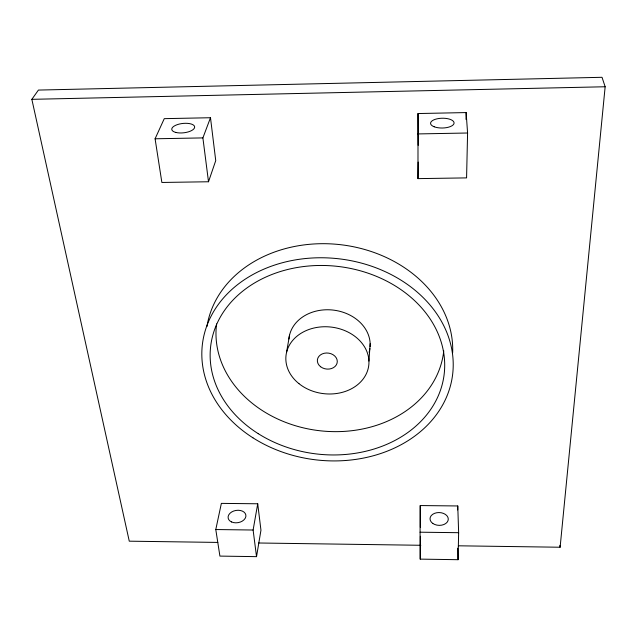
<?xml version="1.0" encoding="UTF-8"?>
<svg xmlns="http://www.w3.org/2000/svg" width="637" height="637" viewBox="0 0 637 637"><rect width="100%" height="100%" fill="white"/><g stroke="black" fill="none" stroke-linecap="round" stroke-linejoin="round"><path stroke-width="0.96" d="M420.07 532.198L420.237 505.555L457.764 505.961L458.64 532.699L458.035 559.7L420.229 559.127L420.07 532.198L458.64 532.699M420.229 559.127L420.364 536.266M417.983 178.623L418.007 113.545L466.141 112.574L467.582 133.006L466.579 177.89L417.983 178.623L418.191 162.093M457.677 509.934L457.764 505.961M465.997 119.406L466.141 112.574M368.942 361.075L370.161 343.677M458.624 545.805L560.114 547.239L605.15 86.759L602.021 77.3L38.427 90.072L31.85 99.332L129.271 541.179L217.83 542.421M256.528 556.65L260.955 530.207L257.722 503.779L221.365 503.381L215.784 529.538L219.908 556.093L256.528 556.65L253.112 530.024L257.722 503.779M286.554 352.396L289.524 335.197M208.506 181.76L215.736 160.612L210.489 117.726L164.266 118.657L155.086 138.786L161.87 182.461L208.506 181.76L202.892 137.903L210.489 117.726M31.85 99.332L605.15 86.759M155.086 138.786L202.892 137.903M417.713 133.929L467.582 133.006M215.784 529.538L253.112 530.024M258.622 542.995L420.81 545.28M559.859 545.36L560.114 547.239M457.677 548.162L458.035 559.7M418.007 113.545L418.191 145.316M420.237 505.555L420.356 527.332M443.758 350.883A114.381 93.161 6.9 0 1 319.217 430.676A114.381 93.161 6.9 0 1 216.588 323.922M206.953 326.542A123.689 100.296 6.9 0 1 339.21 244.544A123.689 100.296 6.9 0 1 452.652 352.707M369.906 348.503A40.784 33.164 6.9 0 1 369.094 352.277M288.911 339.011A40.784 33.164 6.9 0 1 332.108 309.972A40.784 33.164 6.9 0 1 370.113 346.576M432.802 523.439A9.133 6.402 2.1 0 0 448.01 520.684A9.133 6.402 2.1 0 0 436.656 512.753A9.133 6.402 2.1 0 0 432.802 523.439M231.565 521.958A8.99 6.203 -9.3 0 0 245.85 516.607A8.99 6.203 -9.3 0 0 233.588 511.065A8.99 6.203 -9.3 0 0 231.565 521.958M175.892 132.448A11.514 4.698 -6.4 0 0 194.5 127.878A11.514 4.698 -6.4 0 0 179.22 124.08A11.514 4.698 -6.4 0 0 175.892 132.448M434.171 126.771A11.761 4.897 -1 0 0 453.735 124.135A11.761 4.897 -1 0 0 439.06 118.466A11.761 4.897 -1 0 0 434.171 126.771M252.913 437.802A126.022 101.179 6.9 0 0 452.437 375.981A126.022 101.179 6.9 0 0 277.214 264.236A126.022 101.179 6.9 0 0 252.913 437.802M258.232 433.662A117.59 94.38 6.9 0 0 444.029 375.32A117.59 94.38 6.9 0 0 279.993 271.649A117.59 94.38 6.9 0 0 258.232 433.662M298.936 383.633A41.668 33.498 6.9 0 0 367.86 369.755A41.668 33.498 6.9 0 0 315.395 327.705A41.668 33.498 6.9 0 0 298.936 383.633M320.61 366.737A10.001 8.034 6.9 0 0 337.061 363.186A10.001 8.034 6.9 0 0 324.273 353.256A10.001 8.034 6.9 0 0 320.61 366.737"/></g></svg>
